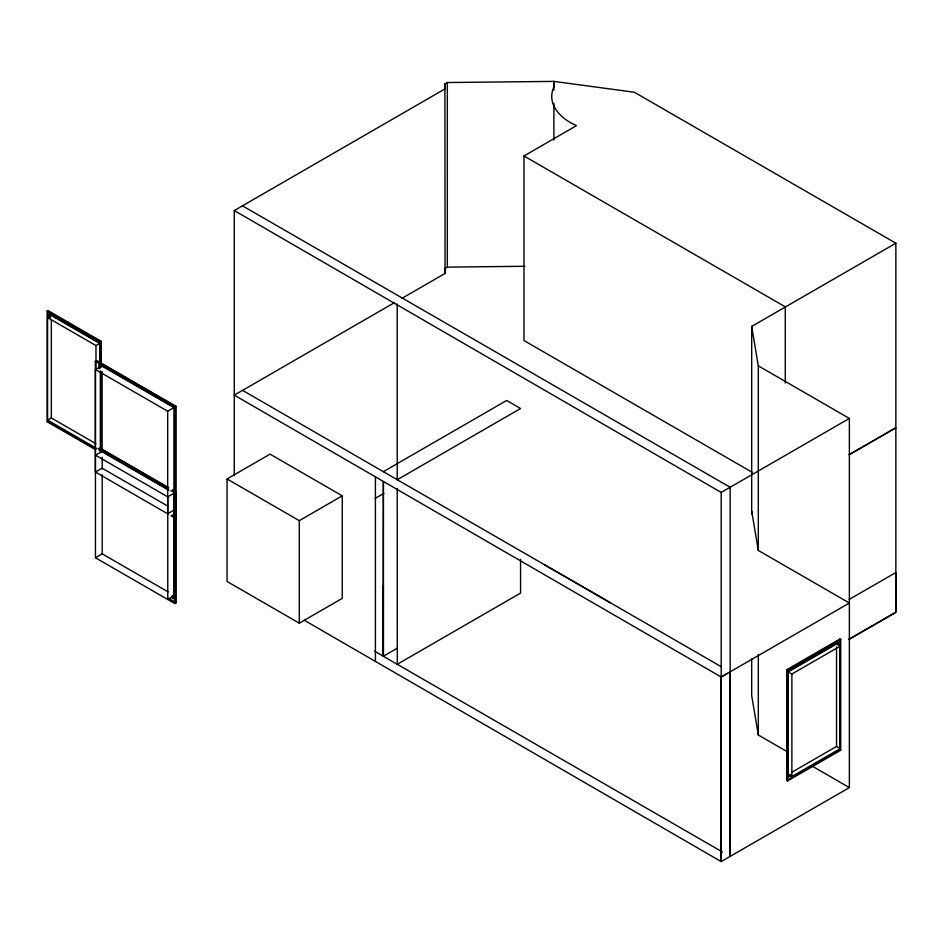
<?xml version="1.0" encoding="UTF-8"?>
<svg xmlns="http://www.w3.org/2000/svg" width="943" height="943" viewBox="0 0 943 943"><rect width="100%" height="100%" fill="white"/><g stroke="black" fill="none" stroke-linecap="round" stroke-linejoin="round"><path stroke-width="1.41" d="M722.468 852L383.329 656.257L383.377 481.838M848.629 639.531L895.85 612.361L895.85 243.2L751.689 326.431L758.313 365.86L849.372 418.433L849.372 787.594L721.183 861.584L304.212 620.199M730.059 671.899L730.141 856.433L730.141 487.272L242.492 205.822M95.255 449.528L47.15 421.745L47.15 311.001L47.952 310.542L101.113 341.236L101.113 367.464M401.765 298.436L445.072 273.435L444.919 83.927L447.336 82.536L553.883 81.393L634.368 92.237L895.85 243.2M49.413 316.86L49.413 313.925L50.415 313.359L50.415 317.756M47.598 317.614L51.335 315.469L99.722 343.405L95.986 345.562L47.598 317.614L47.598 420.13L95.986 448.066M234.277 475.708L234.277 210.56L445.072 88.854L444.919 83.927M47.15 311.001L100.323 341.696L101.113 341.236M95.349 472.089L95.349 361.334L96.764 360.521L176.129 406.339L176.129 517.082L174.703 517.907L170.931 515.727M171.025 490.643L174.797 492.824L176.223 492.01L176.223 602.754L174.797 603.567L95.443 557.761L95.455 369.515L102.115 365.672L128.72 381.031M47.598 420.13L51.335 417.973L95.903 443.705M47.15 421.745L47.952 421.285L96.056 449.068M752.149 472.278L523.978 340.553L523.978 155.972L576.468 125.667A64.195 37.06 0 0 1 554.048 86.603L553.883 81.393L553.883 90.186M95.455 369.515L167.677 411.219L174.337 407.364L131.254 382.493M95.349 361.334L174.703 407.152L176.129 406.339M524.697 266.291L447.336 267.117L444.919 268.507L445.072 273.435M394.127 302.844L234.277 395.141L721.183 677.003L721.195 861.596L721.195 492.435L234.277 210.56M161.76 485.728L102.209 451.343L95.549 455.186L167.771 496.878L174.431 493.036M227.051 478.961L270.04 454.137L342.262 495.841L342.262 598.357L299.285 623.17L227.051 581.466L227.051 478.961L299.285 520.654L342.262 495.841M174.337 509.88L167.677 513.723L167.677 411.219M95.549 557.702L102.209 553.847L168.09 591.898M383.377 471.653L506.65 400.48L520.571 408.519L397.215 479.728L397.215 303.941M375.008 498.47L383.931 493.319M383.329 655.845L383.353 585.202M374.465 651.13L383.377 656.234L397.357 648.159M397.215 664.308L520.571 593.088L520.571 559.399M721.195 492.435L849.372 418.433M601.386 597.591L721.265 666.725M849.278 454.667L895.85 427.78L849.207 454.632M601.658 597.673L544.889 564.987M610.463 602.848L242.563 390.355M849.171 599.406L895.85 572.578M727.477 673.373L721.183 677.003L849.372 603.013L758.313 550.441L751.689 511.012M786.757 669.719L839.918 639.012L840.72 639.472L840.72 750.227L787.546 780.922L786.757 780.462L786.757 669.719L787.546 670.178L840.72 639.472M806.065 659.947L808.575 658.497M849.171 639.189L895.744 612.302L895.744 572.413M840.272 646.096L836.535 643.939L788.148 671.876L791.884 674.033L840.272 646.096L840.272 748.601L791.884 776.549L788.148 774.392M791.967 772.187L836.535 746.455L840.272 748.601M788.489 775.783L791 774.333M790.741 775.629L788.23 777.079L788.23 671.404L838.457 642.407L838.457 645.342M786.757 780.462L839.918 749.768L840.72 750.227M523.978 155.972L785.283 306.829L785.283 383.011M49.413 313.925L99.64 342.922L99.722 362.442M751.689 658.968L751.689 695.592L758.313 735.021L787.405 751.807M812.701 766.411L849.372 787.594M100.736 363.303L128.696 379.44M131.23 380.901L151.564 392.642M154.11 394.103L175.704 406.574M99.38 447.642L168.667 487.637M172.439 489.818L174.962 491.279M100.83 448.962L166.911 487.118M97.966 448.467L168.502 489.193M164.294 487.189L168.09 489.382M99.062 449.988L168.938 490.336M167.995 506.226L102.115 468.188L95.455 472.03L168.408 514.265M172.345 514.902L174.868 516.351M171.991 595.717L174.526 597.19M171.485 597.485L174.019 598.946L174.019 493.272M168.667 598.392L176.223 602.754M397.215 488.521L397.298 664.261M839.918 639.012L839.918 749.768M836.535 646.874L836.535 746.455M791.884 674.033L791.884 776.549M787.546 670.178L787.546 780.922M758.313 365.86L758.313 550.441M758.313 654.442L758.313 735.021M751.689 326.431L751.689 513.935M553.883 103.376L553.883 140M447.336 82.536L447.336 267.117M383.377 481.967L383.377 656.234M375.42 476.852L375.42 661.432M299.285 520.654L299.285 623.17M174.797 492.824L174.797 603.567M174.703 407.152L174.703 517.907M174.431 517.931L174.431 595.552L167.771 599.394L167.771 496.878M173.925 513.275L173.925 407.6L98.968 364.328L98.968 368.725M102.115 371.53L102.115 452.074M102.209 457.202L102.209 468.919M102.209 474.777L102.209 553.847M101.113 371.837L101.113 451.992M100.642 342.356L100.642 362.902M100.323 341.696L100.323 367.923M100.323 370.847L100.323 452.451M99.64 364.941L99.64 367.876M95.986 345.562L95.986 370.458M51.335 319.854L51.335 417.973M47.952 310.542L47.952 317.826"/></g></svg>
